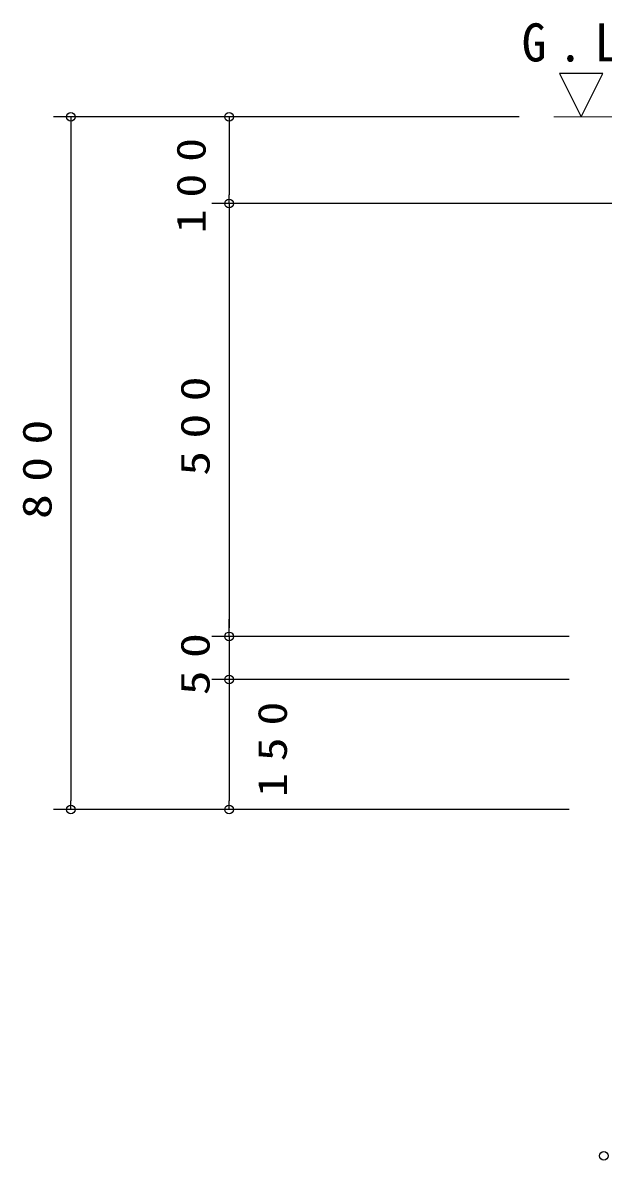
# Model space of a CAD drawing. Units: millimetres on the paper. Extents: x 6 to 426, y -5 to 292.
# Drawn here: x 304.6 to 338.1, y 61 to 126.7 of the extents above; entities that cross this region are included whole.
import ezdxf

# ---------------------------------------------------------------- set-up
doc = ezdxf.new("R2010")
doc.units = ezdxf.units.MM
for name, color, linetype, lineweight in [('2D_DIMENSION', 2, 'Continuous', 25), ('3D_GLINE', 57, 'Continuous', 13), ('TEXT', 2, 'Continuous', 25)]:
    doc.layers.add(name, color=color, linetype=linetype, lineweight=lineweight)
doc.styles.add('ＭＳ ゴシック', font='')
doc.styles.get('ＭＳ ゴシック').set_extended_font_data('MS Gothic')

msp = doc.modelspace()

# ---------------------------------------------------------------- linework, layer by layer
at = {"layer": '2D_DIMENSION'}
for p, q in [((333.291, 121.3), (306.382, 121.3)), ((307.382, 121.3), (307.382, 120.8)), ((333.291, 121.3), (315.519, 121.3)), ((316.519, 121.3), (316.519, 120.8)), ((307.382, 120.8), (307.382, 81.805)), ((316.519, 120.8), (316.519, 116.8)), ((333.284, 116.3), (315.519, 116.3)), ((338.677, 116.3), (315.519, 116.3)), ((316.519, 116.3), (316.519, 116.8)), ((316.519, 116.3), (316.519, 115.8)), ((316.519, 115.8), (316.519, 91.8)), ((316.519, 91.8), (316.519, 92.3)), ((316.519, 91.3), (316.519, 91.8)), ((316.519, 91.3), (316.519, 91.8)), ((336.177, 91.3), (315.519, 91.3)), ((336.177, 91.3), (315.519, 91.3)), ((316.519, 91.3), (316.519, 88.805)), ((336.183, 88.805), (315.519, 88.805)), ((336.183, 88.805), (315.519, 88.805)), ((316.519, 88.805), (316.519, 88.305)), ((316.519, 88.805), (316.519, 88.305)), ((316.519, 88.305), (316.519, 81.805)), ((316.519, 88.305), (316.519, 87.805)), ((307.382, 81.305), (307.382, 81.805)), ((316.519, 81.305), (316.519, 81.805)), ((336.183, 81.305), (306.382, 81.305)), ((336.183, 81.305), (315.519, 81.305))]:
    msp.add_line(p, q, dxfattribs=at)
for centre in [(307.382, 121.3), (316.519, 121.3), (316.519, 116.3), (316.519, 116.3), (316.519, 91.3), (316.519, 91.3), (316.519, 88.805), (316.519, 88.805), (307.382, 81.305), (316.519, 81.305), (338.177, 61.3)]:
    msp.add_circle(centre, 0.25, dxfattribs=at)
at = {"layer": '3D_GLINE'}
msp.add_line((335.291, 121.3), (347.177, 121.3), dxfattribs=at)
at = {"layer": 'TEXT'}
for p, q in [((335.617, 123.8), (336.867, 121.3)), ((338.117, 123.8), (335.617, 123.8)), ((336.867, 121.3), (338.117, 123.8))]:
    msp.add_line(p, q, dxfattribs=at)

# ---------------------------------------------------------------- texts
at = {"layer": '2D_DIMENSION', "char_height": 1.686, "attachment_point": 5, "rotation": 90, "style": 'ＭＳ ゴシック'}
for s, insert in [('\\T1.5;\\W1.2;100', (314.336, 117.672)), ('\\T1.5;\\W1.25;500', (314.569, 103.8)), ('\\T1.5;\\W1.25;800', (305.432, 101.303)), ('\\T1.5;\\W1.25;50', (314.569, 90.053)), ('\\T1.5;\\W1.2;150', (319.034, 85.122))]:
    msp.add_mtext(s, dxfattribs=dict(at, insert=insert))
at = {"layer": 'TEXT', "insert": (337.638, 124.463), "char_height": 2.199, "attachment_point": 8, "style": 'ＭＳ ゴシック'}
msp.add_mtext('\\T1.48;\\W0.95;G.L.', dxfattribs=at)

doc.saveas('drawing.dxf')
